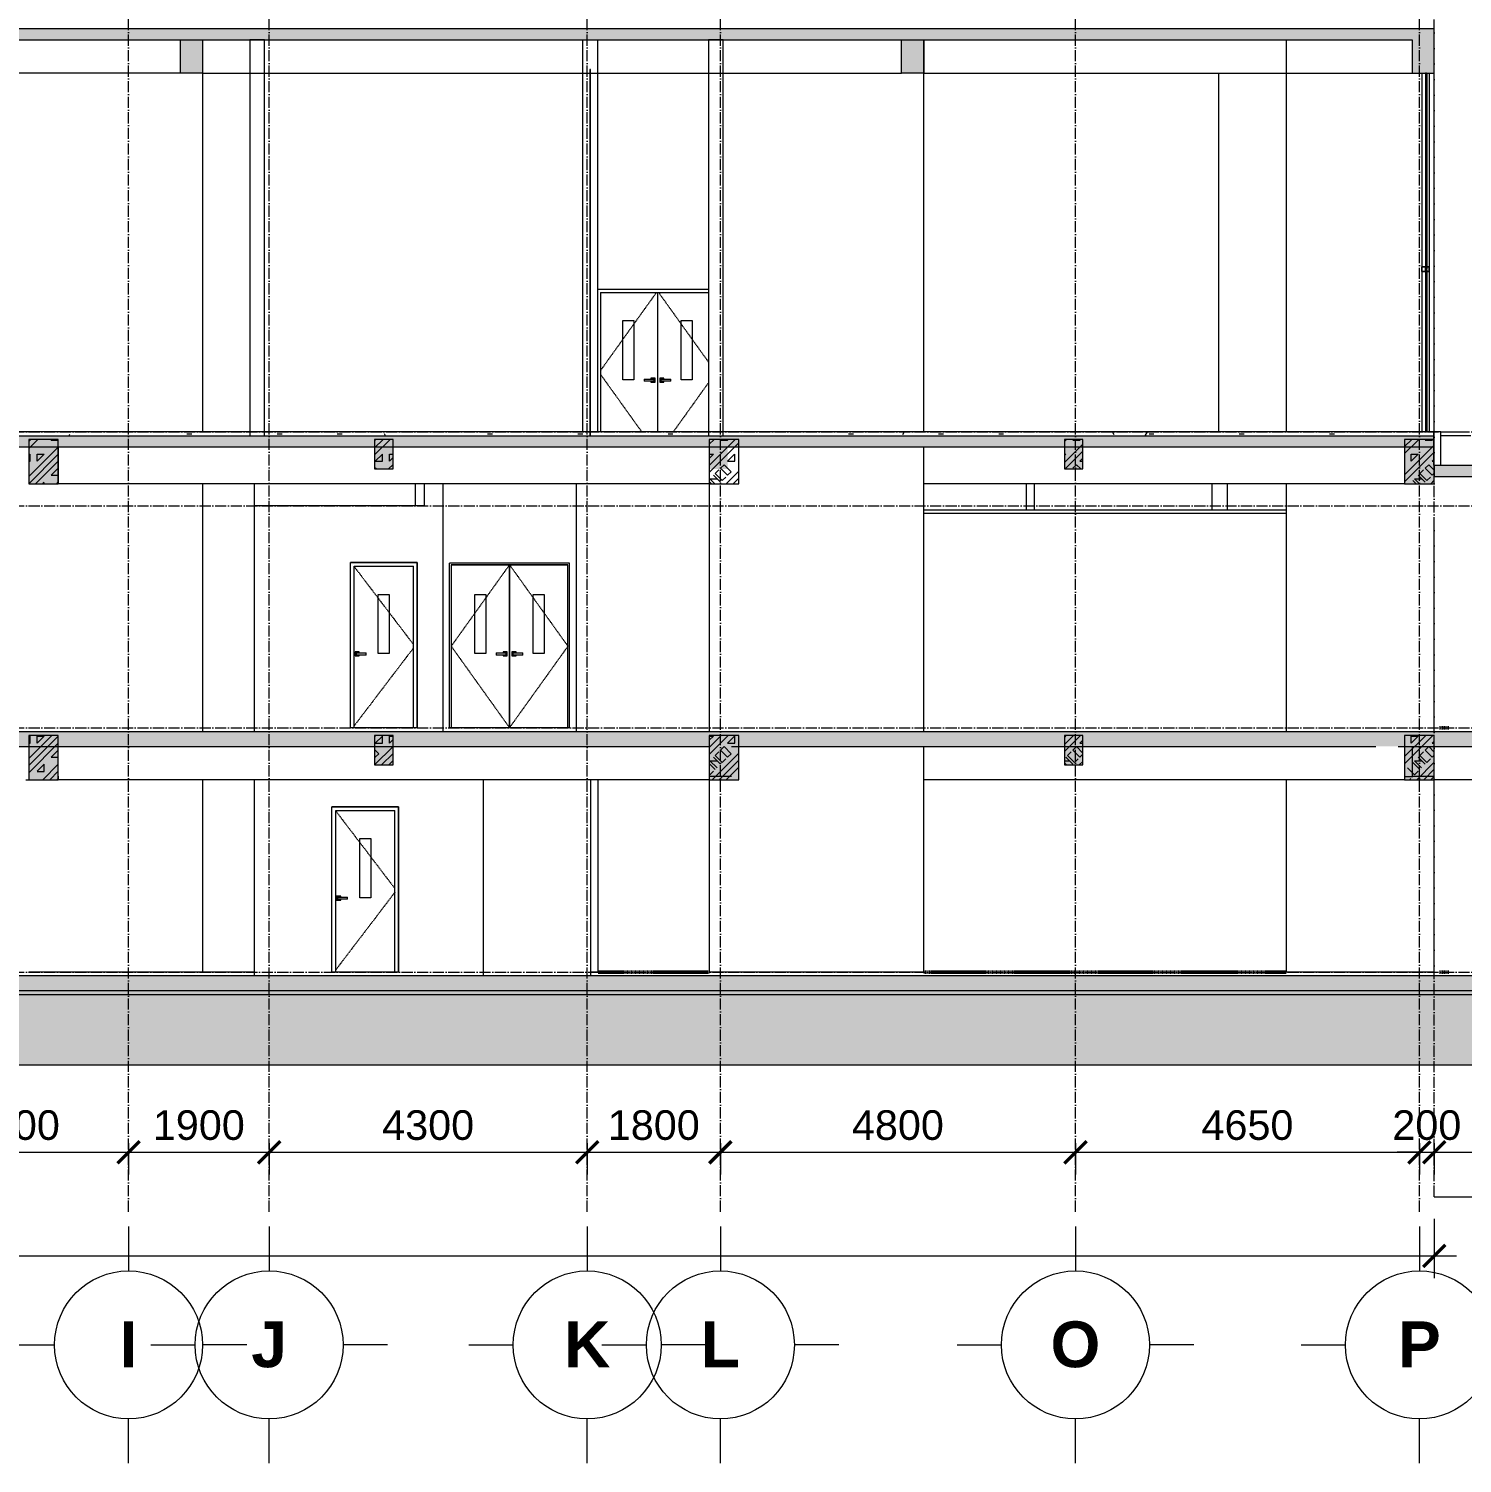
# Model space of a CAD drawing. Header units: millimetres. Extents: x -7075 to 54747, y -13937 to 93540.
# Drawn here: x 23600 to 42980, y -13937 to 5450 of the extents above; entities that cross this region are included whole.
import ezdxf

# ---------------------------------------------------------------- set-up
doc = ezdxf.new("R2010")
doc.units = ezdxf.units.MM
for name, pattern in [('CGXD', [18, 4, -2, 4, -2, 4, -2]), ('Dash 1_16_', [3.175, 1.5875, -1.5875]), ('Grid Line', [4.2, 3, -0.6, 0, -0.6])]:
    doc.linetypes.add(name, pattern=pattern)
for name, color, linetype, lineweight in [('A-DETL-GENF', 31, 'Continuous', 5), ('A-DOOR', 31, 'Continuous', 5), ('A-GLAZ-CWMG', 55, 'Continuous', 5), ('CUA', 31, 'Continuous', 9), ('DIM', 1, 'Continuous', 5), ('Duong Ranh', 83, 'CGXD', 50), ('KH', 6, 'Continuous', 5), ('KINH', 152, 'Continuous', 5), ('NET CAT', 3, 'Continuous', 5), ('NET CATConcrete', 3, 'Continuous', 5), ('NET-CAT', 3, 'Continuous', 15), ('NET-THAY', 2, 'Continuous', 9), ('TRUC', 225, 'Continuous', 5)]:
    doc.layers.add(name, color=color, linetype=linetype, lineweight=lineweight)
doc.styles.add('Arial_B', font='arialbd_0.ttf', dxfattribs={"height": 619.047619})
doc.styles.add('TA1', font='arial_0.ttf')
doc.dimstyles.new('D_200_KTx2', dxfattribs={"dimtxt": 400, "dimasz": 300, "dimexe": 300, "dimexo": 300, "dimgap": 160, "dimtad": 1, "dimdec": 0, "dimzin": 9, "dimtxsty": 'TA1', "dimblk": 'ARCHTICK', "dimcen": 1, "dimdle": 300, "dimclrd": 256, "dimclre": 256, "dimclrt": 7, "dimadec": 0, "dimazin": 0, "dimtfac": 1, "dimtdec": 0, "dimtix": 1, "dimtmove": 1, "dimatfit": 3, "dimldrblk": 'ARCHTICK', "dimfxl": 0, "dimtolj": 1, "dimtzin": 0, "dimlwd": -1, "dimlwe": -1, "dimarcsym": 0})
pattern_1 = [(45, (19331.55, 39800), (-476.246, 476.246), []), (45, (19426.8, 39800), (-476.246, 476.246), []), (45, (19236.3, 39800), (-476.246, 476.246), []), (45, (19712.55, 39800), (-476.246, 476.246), []), (45, (19807.8, 39800), (-476.246, 476.246), []), (0, (19617.3, 39895.25), (0, 952.5), [95.25, -857.25]), (0, (19712.55, 39990.5), (0, 952.5), [95.25, -857.25]), (45, (19617.3, 39895.25), (0, 952.491), [134.683, -1212.342]), (45, (19712.55, 39895.25), (0, 952.491), [134.684, -1212.342]), (0, (19617.3, 39895.25), (0, 952.5), [95.25, -857.25]), (90, (19141.05, 39895.25), (-952.5, 6e-14), [95.25, -857.25]), (90, (19236.3, 39895.25), (-952.5, 6e-14), [190.5, -762]), (45, (19141.05, 39990.5), (0, 952.491), [134.684, -1212.342]), (90, (19998.3, 40181), (-952.5, 6e-14), [95.25, -857.25]), (0, (19903.05, 40181), (0, 952.5), [95.25, -857.25]), (45, (19903.05, 40181), (0, 952.491), [134.683, -1212.342]), (0, (20093.55, 39895.25), (0, 952.5), [95.25, -857.25]), (0, (20093.55, 40371.5), (0, 952.5), [95.25, -857.25]), (90, (20284.05, 40466.75), (-952.5, 6e-14), [95.25, -857.25]), (45, (20093.55, 40371.5), (0, 952.491), [269.367, -1077.659]), (45, (20188.8, 40371.5), (0, 952.491), [134.684, -1212.342]), (45, (20379.3, 40562), (0, 952.491), [134.684, -1212.342]), (0, (20379.3, 40657.25), (0, 952.5), [95.25, -857.25]), (90, (20379.3, 40562), (-952.5, 6e-14), [95.25, -857.25]), (0, (19712.55, 40562), (0, 952.5), [95.25, -857.25]), (0, (19903.05, 40657.25), (0, 952.5), [95.25, -857.25]), (90, (19807.8, 40562), (-952.5, 6e-14), [95.25, -857.25]), (90, (19903.05, 40562), (-952.5, 6e-14), [95.25, -857.25]), (45, (19712.55, 40562), (0, 952.491), [134.684, -1212.342]), (45, (19903.05, 40562), (0, 952.491), [134.684, -1212.342]), (135, (19355.3, 40014.8), (-952.491, 6e-14), [134.684, -1212.342]), (135, (19474.4, 40133.4), (-952.491, 6e-14), [134.684, -1212.342]), (135, (19545.86, 40204.8), (-952.491, 6e-14), [134.683, -1212.342]), (135, (19569.7, 40228.6), (-952.491, 6e-14), [134.683, -1212.342]), (135, (19617.3, 40276.25), (-952.491, 6e-14), [134.683, -1212.342]), (135, (19641.1, 40300.06), (-952.491, 6e-14), [134.683, -1212.342]), (135, (19712.55, 40371.5), (-952.491, 6e-14), [134.683, -1212.342]), (135, (19760.2, 40419.1), (-952.491, 6e-14), [134.683, -1212.342]), (45, (19355.3, 40014.8), (0, 952.491), [95.25, -1251.776]), (45, (19474.4, 40133.4), (0, 952.491), [67.361, -1279.665]), (45, (19641.1, 40300.06), (0, 952.491), [67.361, -1279.665]), (45, (19545.86, 40395.3), (0, 952.491), [67.361, -1279.665]), (45, (19712.55, 40371.5), (0, 952.491), [67.361, -1279.665]), (45, (19617.3, 40466.75), (0, 952.491), [67.361, -1279.665]), (0, (19260.5, 40109.5), (0, 952.5), [190.043, -762.457]), (0, (19474.4, 40323.9), (0, 952.5), [95.25, -857.25])]

# ---------------------------------------------------------------- blocks, each defined once
blk = doc.blocks.new('ALC1807-ASCENT PLAZA-KET CAU 180524_rvt-1-A-A')
at = {"layer": 'NET CAT'}
h = blk.add_hatch(dxfattribs=at)
h.set_pattern_fill('FP_5', color=256, style=0, pattern_type=2)
h.set_pattern_definition(pattern_1)
h.paths.add_polyline_path([(23600, -700), (24000, -700), (24000, -100), (23600, -100)], flags=0)
h = blk.add_hatch(dxfattribs=at)
h.set_pattern_fill('FP_5', color=256, style=0, pattern_type=2)
h.set_pattern_definition(pattern_1)
h.paths.add_polyline_path([(28525, -500), (28525, -100), (28275, -100), (28275, -500)], flags=0)
h = blk.add_hatch(dxfattribs=at)
h.set_pattern_fill('FP_5', color=256, style=0, pattern_type=2)
h.set_pattern_definition(pattern_1)
h.paths.add_polyline_path([(32800, -700), (33200, -700), (33200, -100), (32800, -100), (32800, -610)], flags=0)
h = blk.add_hatch(dxfattribs=at)
h.set_pattern_fill('FP_5', color=256, style=0, pattern_type=2)
h.set_pattern_definition(pattern_1)
h.paths.add_polyline_path([(37850, -500), (37850, -100), (37600, -100), (37600, -500)], flags=0)
h = blk.add_hatch(dxfattribs=at)
h.set_pattern_fill('FP_5', color=256, style=0, pattern_type=2)
h.set_pattern_definition(pattern_1)
h.paths.add_polyline_path([(42200, -700), (42600, -700), (42600, -100), (42200, -100), (42200, -610)], flags=0)
h = blk.add_hatch(dxfattribs=at)
h.set_pattern_fill('FP_5', color=256, style=0, pattern_type=2)
h.set_pattern_definition(pattern_1)
h.paths.add_polyline_path([(23600, -4700), (24000, -4700), (24000, -4100), (23600, -4100)], flags=0)
h = blk.add_hatch(dxfattribs=at)
h.set_pattern_fill('FP_5', color=256, style=0, pattern_type=2)
h.set_pattern_definition(pattern_1)
h.paths.add_polyline_path([(28275, -4500), (28525, -4500), (28525, -4100), (28275, -4100)], flags=0)
h = blk.add_hatch(dxfattribs=at)
h.set_pattern_fill('FP_5', color=256, style=0, pattern_type=2)
h.set_pattern_definition(pattern_1)
h.paths.add_polyline_path([(32800, -4700), (33200, -4700), (33200, -4100), (32800, -4100)], flags=0)
h = blk.add_hatch(dxfattribs=at)
h.set_pattern_fill('FP_5', color=256, style=0, pattern_type=2)
h.set_pattern_definition(pattern_1)
h.paths.add_polyline_path([(37600, -4500), (37850, -4500), (37850, -4100), (37600, -4100)], flags=0)
h = blk.add_hatch(dxfattribs=at)
h.set_pattern_fill('FP_5', color=256, style=0, pattern_type=2)
h.set_pattern_definition(pattern_1)
h.paths.add_polyline_path([(42600, -4700), (42600, -4100), (42200, -4100), (42200, -4700)], flags=0)
at = {"layer": 'NET CAT', "color": 4}
for p, q in [((25950, 5300), (25950, 0)), ((35700, 0), (35700, 5300)), ((40600, 5300), (40600, 0)), ((42600, 0), (42600, 4850)), ((24000, -200), (24000, -700)), ((35700, -4050), (35700, -200)), ((32800, -700), (24000, -700)), ((25950, -700), (25950, -4050)), ((26650, -700), (26650, -4050)), ((32800, -700), (32800, -4050)), ((42200, -700), (35700, -700)), ((40600, -700), (40600, -4050)), ((42600, -4050), (42600, -1200)), ((35700, -7300), (35700, -4250)), ((24000, -4650), (24000, -4700)), ((32800, -4700), (24000, -4700)), ((25950, -4700), (25950, -7300)), ((26650, -4700), (26650, -7300)), ((31300, -7300), (31300, -4700)), ((32800, -4700), (32800, -7300)), ((42200, -4700), (35700, -4700)), ((40600, -4700), (40600, -7300)), ((42600, -7300), (42600, -4700)), ((44855, -4700), (42600, -4700)), ((25950, -7300), (23600, -7300)), ((26650, -7300), (25950, -7300)), ((31300, -7300), (31200, -7300)), ((35700, -7300), (32800, -7300)), ((42600, -7300), (40600, -7300))]:
    blk.add_line(p, q, dxfattribs=at)
at = {"layer": 'NET CAT', "color": 130, "lineweight": 13}
for p, q in [((24000, -100), (23600, -100)), ((23600, -100), (23600, -700)), ((24000, -700), (24000, -100)), ((28525, -100), (28275, -100)), ((28275, -100), (28275, -500)), ((28525, -500), (28525, -100)), ((33200, -100), (32800, -100)), ((32800, -100), (32800, -700)), ((33200, -700), (33200, -100)), ((37850, -100), (37600, -100)), ((37600, -100), (37600, -500)), ((37850, -500), (37850, -100)), ((42600, -100), (42200, -100)), ((42200, -100), (42200, -700)), ((42600, -700), (42600, -100)), ((28275, -500), (28525, -500)), ((37600, -500), (37850, -500)), ((23600, -700), (24000, -700)), ((32800, -700), (33200, -700)), ((42200, -700), (42600, -700)), ((24000, -4100), (23600, -4100)), ((23600, -4100), (23600, -4700)), ((24000, -4700), (24000, -4100)), ((28525, -4100), (28275, -4100)), ((28275, -4100), (28275, -4500)), ((28525, -4500), (28525, -4100)), ((33200, -4100), (32800, -4100)), ((32800, -4100), (32800, -4700)), ((33200, -4700), (33200, -4100)), ((37850, -4100), (37600, -4100)), ((37600, -4100), (37600, -4500)), ((37850, -4500), (37850, -4100)), ((42600, -4100), (42200, -4100)), ((42200, -4100), (42200, -4700)), ((42600, -4700), (42600, -4100)), ((28275, -4500), (28525, -4500)), ((37600, -4500), (37850, -4500)), ((23600, -4700), (24000, -4700)), ((32800, -4700), (33200, -4700)), ((42200, -4700), (42600, -4700))]:
    blk.add_line(p, q, dxfattribs=at)
blk = doc.blocks.new('CUA 1 CANH MO - 2 - Type 1-1950927-A-A')
at = {"layer": 'A-DOOR'}
for p, q in [((28075, -6295), (28075, -5495)), ((28075, -5495), (28225, -5495)), ((28225, -5495), (28225, -6295)), ((28225, -6295), (28075, -6295)), ((27750, -7295), (28550, -7295))]:
    blk.add_line(p, q, dxfattribs=at)
at = {"layer": 'CUA', "lineweight": 5}
for p, q in [((27700, -7300), (27700, -5064)), ((28600, -5064), (27700, -5064)), ((27750, -7300), (27750, -5114)), ((27750, -5114), (28550, -5114)), ((28550, -7300), (28550, -5114)), ((28600, -7300), (28600, -5064)), ((27818, -6272), (27763, -6272)), ((27763, -6272), (27763, -6327)), ((27763, -6327), (27818, -6327)), ((27776, -6285), (27911, -6285)), ((27776, -6285), (27776, -6315)), ((27911, -6315), (27776, -6315)), ((27818, -6285), (27818, -6272)), ((27818, -6327), (27818, -6315)), ((27911, -6315), (27911, -6285)), ((27750, -7300), (27700, -7300)), ((28600, -7300), (28550, -7300))]:
    blk.add_line(p, q, dxfattribs=at)
at = {"layer": 'CUA', "linetype": 'Dash 1_16_', "lineweight": 5}
for p, q in [((27750, -5120), (28550, -6170)), ((28550, -6220), (27750, -7270))]:
    blk.add_line(p, q, dxfattribs=at)
blk = doc.blocks.new('System Panel - Glazed-1271710-A-A')
at = {"layer": 'KINH', "lineweight": 9}
for p, q in [((31184, 2150), (31184, -50)), ((31196, 2150), (31184, 2150)), ((31196, -50), (31196, 2150)), ((31184, -50), (31196, -50))]:
    blk.add_line(p, q, dxfattribs=at)
blk = doc.blocks.new('System Panel - Glazed-1271726-A-A')
at = {"layer": 'KINH', "lineweight": 9}
for p, q in [((31184, 4900), (31184, 2150)), ((31196, 4900), (31184, 4900)), ((31196, 2150), (31196, 4900)), ((31184, 2150), (31196, 2150))]:
    blk.add_line(p, q, dxfattribs=at)
blk = doc.blocks.new('System Panel - Glazed-1982532-A-A')
at = {"layer": 'KINH', "lineweight": 9}
for p, q in [((42484, 2193), (42484, 2179)), ((42496, 2193), (42484, 2193)), ((42484, 2172), (42484, 0)), ((42496, 0), (42496, 2193)), ((42484, 0), (42496, 0))]:
    blk.add_line(p, q, dxfattribs=at)
blk = doc.blocks.new('System Panel - Glazed-1982705-A-A')
at = {"layer": 'KINH', "lineweight": 9}
for p, q in [((42484, 4850), (42484, 2228)), ((42496, 4850), (42484, 4850)), ((42496, 2207), (42496, 4850)), ((42484, 2221), (42484, 2207)), ((42484, 2207), (42496, 2207))]:
    blk.add_line(p, q, dxfattribs=at)
blk = doc.blocks.new('CUA 2 CANH MO KHUNG NHOM - 1 - Type 1-1152387-A-A')
at = {"layer": 'A-DOOR'}
for p, q in [((32099, 1886), (32099, 0)), ((32100, 1886), (32100, 0)), ((31630, 705), (31630, 1505)), ((31630, 1505), (31780, 1505)), ((31780, 1505), (31780, 705)), ((32420, 705), (32420, 1505)), ((32420, 1505), (32570, 1505)), ((32570, 1505), (32570, 705)), ((31780, 705), (31630, 705)), ((32570, 705), (32420, 705))]:
    blk.add_line(p, q, dxfattribs=at)
at = {"layer": 'CUA', "lineweight": 5}
for p, q in [((32790, 1926), (31290, 1926)), ((31330, 1886), (31330, 0)), ((31330, 1886), (32790, 1886)), ((31919, 715), (32054, 715)), ((31919, 715), (31919, 685)), ((32054, 685), (31919, 685)), ((32012, 728), (32012, 715)), ((32067, 728), (32012, 728)), ((32012, 685), (32012, 673)), ((32012, 673), (32067, 673)), ((32054, 685), (32054, 715)), ((32067, 673), (32067, 728)), ((32188, 728), (32133, 728)), ((32133, 728), (32133, 673)), ((32133, 673), (32188, 673)), ((32145, 715), (32280, 715)), ((32145, 715), (32145, 685)), ((32280, 685), (32145, 685)), ((32188, 715), (32188, 728)), ((32188, 673), (32188, 685)), ((32280, 685), (32280, 715))]:
    blk.add_line(p, q, dxfattribs=at)
at = {"layer": 'CUA', "linetype": 'Dash 1_16_', "lineweight": 5}
for p, q in [((32086, 1886), (31330, 832)), ((32114, 1886), (32790, 943)), ((31330, 778), (31888, 0)), ((32790, 667), (32312, 0))]:
    blk.add_line(p, q, dxfattribs=at)
blk = doc.blocks.new('Rectangular Mullion - MULION KHUNG NOI-1982294-A-A')
at = {"layer": 'A-DETL-GENF'}
blk.add_hatch(color=256, dxfattribs=at).paths.add_polyline_path([(42483, 2167), (42486, 2179), (42482, 2179)], flags=0)
at = {"layer": 'A-GLAZ-CWMG'}
blk.add_hatch(color=256, dxfattribs=at).paths.add_polyline_path([(42486, 2221), (42483, 2233), (42482, 2221)], flags=0)
at = {"layer": 'A-DETL-GENF'}
for p, q in [((42432, 2167), (42432, 2233)), ((42432, 2233), (42482, 2233)), ((42482, 2167), (42432, 2167)), ((42435, 2170), (42435, 2230)), ((42435, 2230), (42478, 2230)), ((42478, 2170), (42435, 2170)), ((42478, 2230), (42478, 2170)), ((42482, 2233), (42482, 2221)), ((42482, 2233), (42482, 2221)), ((42482, 2233), (42482, 2167)), ((42482, 2221), (42486, 2221)), ((42482, 2221), (42486, 2221)), ((42482, 2221), (42486, 2211)), ((42486, 2221), (42482, 2221)), ((42482, 2221), (42482, 2211)), ((42482, 2212), (42486, 2221)), ((42482, 2211), (42486, 2211)), ((42498, 2207), (42482, 2207)), ((42482, 2207), (42482, 2193)), ((42482, 2193), (42498, 2193)), ((42482, 2179), (42486, 2189)), ((42482, 2179), (42482, 2189)), ((42482, 2189), (42486, 2189)), ((42482, 2188), (42486, 2179)), ((42486, 2179), (42482, 2179)), ((42482, 2179), (42482, 2167)), ((42482, 2167), (42482, 2179)), ((42482, 2179), (42486, 2179)), ((42486, 2179), (42482, 2179)), ((42486, 2221), (42486, 2236)), ((42486, 2221), (42486, 2236)), ((42486, 2211), (42486, 2221)), ((42486, 2189), (42486, 2179)), ((42486, 2164), (42486, 2179)), ((42486, 2179), (42486, 2164)), ((42500, 2226), (42494, 2226)), ((42494, 2226), (42495, 2225)), ((42495, 2225), (42494, 2225)), ((42495, 2224), (42494, 2223)), ((42494, 2224), (42495, 2224)), ((42494, 2223), (42495, 2223)), ((42495, 2223), (42494, 2222)), ((42494, 2222), (42495, 2222)), ((42495, 2222), (42494, 2221)), ((42494, 2221), (42495, 2221)), ((42495, 2221), (42494, 2220)), ((42494, 2220), (42495, 2220)), ((42495, 2219), (42494, 2219)), ((42494, 2219), (42495, 2219)), ((42495, 2218), (42494, 2218)), ((42494, 2218), (42495, 2218)), ((42495, 2217), (42494, 2217)), ((42494, 2216), (42495, 2217)), ((42494, 2184), (42495, 2183)), ((42495, 2183), (42494, 2183)), ((42495, 2182), (42494, 2182)), ((42494, 2182), (42495, 2182)), ((42495, 2181), (42494, 2181)), ((42494, 2181), (42495, 2181)), ((42495, 2179), (42494, 2180)), ((42494, 2180), (42495, 2180)), ((42495, 2178), (42494, 2179)), ((42494, 2179), (42495, 2179)), ((42495, 2177), (42494, 2178)), ((42494, 2178), (42495, 2178)), ((42495, 2176), (42494, 2177)), ((42494, 2177), (42495, 2177)), ((42494, 2176), (42495, 2176)), ((42494, 2174), (42495, 2175)), ((42495, 2175), (42494, 2175)), ((42500, 2174), (42494, 2174)), ((42495, 2217), (42498, 2217)), ((42495, 2183), (42498, 2183)), ((42496, 2219), (42496, 2224)), ((42496, 2224), (42497, 2224)), ((42497, 2219), (42496, 2219)), ((42497, 2181), (42496, 2181)), ((42496, 2181), (42496, 2176)), ((42496, 2176), (42497, 2176)), ((42497, 2224), (42497, 2219)), ((42497, 2176), (42497, 2181)), ((42498, 2167), (42498, 2233)), ((42498, 2233), (42532, 2233)), ((42498, 2221), (42498, 2225)), ((42498, 2225), (42500, 2225)), ((42499, 2221), (42498, 2221)), ((42498, 2219), (42498, 2220)), ((42498, 2220), (42499, 2220)), ((42499, 2219), (42498, 2219)), ((42498, 2217), (42498, 2218)), ((42498, 2218), (42499, 2218)), ((42498, 2193), (42498, 2207)), ((42498, 2183), (42498, 2182)), ((42498, 2182), (42499, 2182)), ((42498, 2181), (42498, 2180)), ((42499, 2181), (42498, 2181)), ((42498, 2180), (42499, 2180)), ((42499, 2179), (42498, 2179)), ((42498, 2179), (42498, 2175)), ((42498, 2175), (42500, 2175)), ((42532, 2167), (42498, 2167)), ((42500, 2221), (42499, 2222)), ((42499, 2222), (42499, 2221)), ((42499, 2220), (42499, 2219)), ((42499, 2218), (42500, 2219)), ((42499, 2218), (42499, 2218)), ((42499, 2182), (42499, 2182)), ((42499, 2182), (42500, 2181)), ((42499, 2180), (42499, 2181)), ((42500, 2179), (42499, 2178)), ((42499, 2178), (42499, 2179)), ((42500, 2225), (42500, 2226)), ((42500, 2220), (42500, 2221)), ((42500, 2219), (42500, 2220)), ((42500, 2181), (42500, 2180)), ((42500, 2180), (42500, 2179)), ((42500, 2175), (42500, 2174)), ((42502, 2170), (42502, 2230)), ((42502, 2230), (42528, 2230)), ((42528, 2170), (42502, 2170)), ((42528, 2230), (42528, 2170)), ((42532, 2233), (42532, 2167))]:
    blk.add_line(p, q, dxfattribs=at)
for centre, radius, start, end in [((42482, 2238), 4.58, 269.7981, 330.5096), ((42482, 2238), 4.58, 269.7981, 330.5096), ((42482, 2162), 4.58, 29.4904, 90.2019), ((42482, 2162), 4.58, 29.4904, 90.2019), ((42494, 2226), 0.2, 82.8972, 208.2076), ((42494, 2224), 0.2, 128.6598, 231.3402), ((42494, 2223), 0.2, 128.6598, 231.3402), ((42494, 2222), 0.2, 128.6598, 231.3402), ((42494, 2221), 0.2, 128.6598, 231.3402), ((42494, 2220), 0.2, 128.6598, 231.3402), ((42494, 2219), 0.2, 128.6598, 231.3402), ((42494, 2218), 0.2, 128.6598, 231.3402), ((42494, 2217), 0.2, 138.5763, 284.0362), ((42494, 2183), 0.2, 75.9638, 221.4237), ((42494, 2182), 0.2, 128.6598, 231.3402), ((42494, 2181), 0.2, 128.6598, 231.3402), ((42494, 2180), 0.2, 128.6598, 231.3402), ((42494, 2179), 0.2, 128.6598, 231.3402), ((42494, 2178), 0.2, 128.6598, 231.3402), ((42494, 2177), 0.2, 128.6598, 231.3402), ((42494, 2176), 0.2, 128.6598, 231.3402), ((42494, 2174), 0.2, 151.7924, 277.1028), ((42494, 2225), 0.568, 325.5557, 34.4443), ((42495, 2224), 0.2, 308.6598, 51.3402), ((42495, 2223), 0.2, 308.6598, 51.3402), ((42495, 2222), 0.2, 308.6598, 51.3402), ((42495, 2221), 0.2, 308.6598, 51.3402), ((42495, 2220), 0.2, 308.6598, 51.3402), ((42495, 2219), 0.2, 308.6598, 51.3402), ((42495, 2217), 0.2, 318.5763, 51.3402), ((42495, 2183), 0.2, 308.6598, 41.4237), ((42495, 2181), 0.2, 308.6598, 51.3402), ((42495, 2180), 0.2, 308.6598, 51.3402), ((42495, 2179), 0.2, 308.6598, 51.3402), ((42495, 2178), 0.2, 308.6598, 51.3402), ((42495, 2177), 0.2, 308.6598, 51.3402), ((42495, 2176), 0.2, 308.6598, 51.3402), ((42494, 2175), 0.568, 325.5557, 34.4443), ((42496, 2224), 0.2, 90, 180), ((42496, 2219), 0.2, 180, 270), ((42496, 2181), 0.2, 90, 180), ((42496, 2176), 0.2, 180, 270), ((42497, 2224), 0.2, 0, 90), ((42497, 2219), 0.2, 270, 0), ((42497, 2181), 0.2, 0, 90), ((42497, 2176), 0.2, 270, 0), ((42498, 2225), 0.133, 90, 180), ((42498, 2220), 0.133, 90, 180), ((42498, 2219), 0.133, 180, 270), ((42498, 2217), 0.2, 270, 0), ((42498, 2183), 0.2, 0, 90), ((42498, 2181), 0.133, 90, 180), ((42498, 2180), 0.133, 180, 270), ((42498, 2175), 0.133, 180, 270), ((42499, 2221), 0.1, 49.9813, 159.9813), ((42499, 2221), 0.133, 270, 339.9813), ((42499, 2220), 0.133, 0, 90), ((42499, 2219), 0.133, 270, 0), ((42499, 2218), 0.133, 20.0187, 90), ((42499, 2218), 0.1, 200.0187, 310.0187), ((42499, 2182), 0.133, 270, 339.9813), ((42499, 2182), 0.1, 49.9813, 159.9813), ((42499, 2181), 0.133, 0, 90), ((42499, 2180), 0.133, 270, 0), ((42499, 2179), 0.133, 20.0187, 90), ((42499, 2179), 0.1, 200.0187, 310.0187), ((42500, 2226), 0.133, 0, 82.8972), ((42500, 2225), 0.133, 270, 0), ((42500, 2175), 0.133, 0, 90), ((42500, 2174), 0.133, 277.1028, 0)]:
    blk.add_arc(centre, radius, start, end, dxfattribs=at)
blk = doc.blocks.new('Rectangular Mullion - Rectangular Mullion-1982534-A-A')
at = {"layer": 'A-GLAZ-CWMG', "lineweight": 9}
for p, q in [((42432, 2233), (42432, 2167)), ((42482, 2233), (42432, 2233)), ((42432, 2167), (42482, 2167)), ((42482, 2207), (42482, 2233)), ((42498, 2207), (42482, 2207)), ((42482, 2167), (42482, 2193)), ((42482, 2193), (42498, 2193)), ((42532, 2233), (42498, 2233)), ((42498, 2233), (42498, 2207)), ((42498, 2193), (42498, 2167)), ((42498, 2167), (42532, 2167)), ((42532, 2167), (42532, 2233))]:
    blk.add_line(p, q, dxfattribs=at)
blk = doc.blocks.new('Rectangular Mullion - Rectangular Mullion-1978183-A-A')
at = {"layer": 'A-GLAZ-CWMG'}
for p, q in [((42432, 2167), (42432, 0)), ((42482, 2167), (42482, 0)), ((42498, 2167), (42498, 0)), ((42532, 2167), (42532, 0))]:
    blk.add_line(p, q, dxfattribs=at)
blk = doc.blocks.new('Rectangular Mullion - Rectangular Mullion-1978245-A-A')
at = {"layer": 'A-GLAZ-CWMG'}
for p, q in [((42432, 4850), (42432, 2233)), ((42482, 4850), (42482, 2233)), ((42498, 4850), (42498, 2233)), ((42532, 4850), (42532, 2233))]:
    blk.add_line(p, q, dxfattribs=at)
blk = doc.blocks.new('CUA 2 CANH MO KHUNG NHOM - 1 - Type 1-V89-A-A')
at = {"layer": 'A-DOOR'}
for p, q in [((43909, -1795), (43121, -1795)), ((43121, -1795), (43121, -3995)), ((43909, -3995), (43909, -1795)), ((44699, -1795), (43910, -1795)), ((43910, -1795), (43910, -3995)), ((44699, -3995), (44699, -1795)), ((43440, -2195), (43590, -2195)), ((43440, -2995), (43440, -2195)), ((43590, -2195), (43590, -2995)), ((44230, -2995), (44230, -2195)), ((44230, -2195), (44380, -2195)), ((44380, -2195), (44380, -2995)), ((43590, -2995), (43440, -2995)), ((44380, -2995), (44230, -2995)), ((43121, -3995), (43909, -3995)), ((43910, -3995), (44699, -3995))]:
    blk.add_line(p, q, dxfattribs=at)
at = {"layer": 'CUA', "lineweight": 5}
for p, q in [((43100, -4000), (43100, -1774)), ((44720, -1774), (43100, -1774)), ((43120, -1794), (43120, -4000)), ((43120, -1794), (44700, -1794)), ((44700, -4000), (44700, -1794)), ((44720, -4000), (44720, -1774)), ((43729, -2985), (43864, -2985)), ((43729, -2985), (43729, -3015)), ((43864, -3015), (43729, -3015)), ((43822, -2972), (43822, -2985)), ((43877, -2972), (43822, -2972)), ((43822, -3015), (43822, -3027)), ((43822, -3027), (43877, -3027)), ((43864, -3015), (43864, -2985)), ((43877, -3027), (43877, -2972)), ((43998, -2972), (43943, -2972)), ((43943, -2972), (43943, -3027)), ((43943, -3027), (43998, -3027)), ((43955, -2985), (44090, -2985)), ((43955, -2985), (43955, -3015)), ((44090, -3015), (43955, -3015)), ((43998, -2985), (43998, -2972)), ((43998, -3027), (43998, -3015)), ((44090, -3015), (44090, -2985)), ((43120, -4000), (43100, -4000)), ((43140, -3995), (43140, -4000)), ((44680, -4000), (44680, -3995)), ((44720, -4000), (44700, -4000))]:
    blk.add_line(p, q, dxfattribs=at)
at = {"layer": 'CUA', "linetype": 'Dash 1_16_', "lineweight": 5}
for p, q in [((43909, -1795), (43121, -2895)), ((43910, -1795), (44699, -2895)), ((43121, -2895), (43909, -3995)), ((44699, -2895), (43910, -3995))]:
    blk.add_line(p, q, dxfattribs=at)
blk = doc.blocks.new('Grid - FamilyAL-KH TRUC-1020318-A-A')
at = {"layer": 'KH'}
for p, q in [((0, -10737), (0, -11337)), ((-1600, -12337), (-1000, -12337)), ((1600, -12337), (1000, -12337)), ((0, -13937), (0, -13337))]:
    blk.add_line(p, q, dxfattribs=at)
blk.add_circle((0, -12337), 1000, dxfattribs=at)
blk = doc.blocks.new('_ARCHTICK')
at = {"color": 0, "linetype": 'ByBlock', "const_width": 0.15}
blk.add_lwpolyline([(-0.5, -0.5), (0.5, 0.5)], dxfattribs=at)
blk = doc.blocks.new('DIMBLOCK37-A-A')
at = {"layer": 'Defpoints', "color": 0, "transparency": 16777216}
for p in [(21850, -9309), (24950, -9309), (24950, -9734)]:
    blk.add_point(p, dxfattribs=at)
at = {"layer": 'DIM', "transparency": 16777216}
for p, q in [((21850, -9609), (21850, -10034)), ((24950, -9609), (24950, -10034)), ((21550, -9734), (25250, -9734))]:
    blk.add_line(p, q, dxfattribs=at)
at = {"layer": 'DIM', "transparency": 16777216, "xscale": 300, "yscale": 300, "zscale": 300, "rotation": 180}
blk.add_blockref('_ARCHTICK', (21850, -9734), dxfattribs=at)
at = {"layer": 'DIM', "transparency": 16777216, "xscale": 300, "yscale": 300, "zscale": 300}
blk.add_blockref('_ARCHTICK', (24950, -9734), dxfattribs=at)
at = {"layer": 'DIM', "color": 7, "transparency": 16777216, "insert": (23400, -9369), "char_height": 400, "attachment_point": 5, "style": 'TA1'}
blk.add_mtext('\\A1;3100', dxfattribs=at)
blk = doc.blocks.new('DIMBLOCK38-A-A')
at = {"layer": 'Defpoints', "color": 0, "transparency": 16777216}
for p in [(24950, -9309), (26850, -9309), (26850, -9734)]:
    blk.add_point(p, dxfattribs=at)
at = {"layer": 'DIM', "transparency": 16777216}
for p, q in [((24950, -9609), (24950, -10034)), ((26850, -9609), (26850, -10034)), ((24650, -9734), (27150, -9734))]:
    blk.add_line(p, q, dxfattribs=at)
at = {"layer": 'DIM', "transparency": 16777216, "xscale": 300, "yscale": 300, "zscale": 300, "rotation": 180}
blk.add_blockref('_ARCHTICK', (24950, -9734), dxfattribs=at)
at = {"layer": 'DIM', "transparency": 16777216, "xscale": 300, "yscale": 300, "zscale": 300}
blk.add_blockref('_ARCHTICK', (26850, -9734), dxfattribs=at)
at = {"layer": 'DIM', "color": 7, "transparency": 16777216, "insert": (25900, -9369), "char_height": 400, "attachment_point": 5, "style": 'TA1'}
blk.add_mtext('\\A1;1900', dxfattribs=at)
blk = doc.blocks.new('DIMBLOCK39-A-A')
at = {"layer": 'Defpoints', "color": 0, "transparency": 16777216}
for p in [(26850, -9309), (31150, -9309), (31150, -9734)]:
    blk.add_point(p, dxfattribs=at)
at = {"layer": 'DIM', "transparency": 16777216}
for p, q in [((26850, -9609), (26850, -10034)), ((31150, -9609), (31150, -10034)), ((26550, -9734), (31450, -9734))]:
    blk.add_line(p, q, dxfattribs=at)
at = {"layer": 'DIM', "transparency": 16777216, "xscale": 300, "yscale": 300, "zscale": 300, "rotation": 180}
blk.add_blockref('_ARCHTICK', (26850, -9734), dxfattribs=at)
at = {"layer": 'DIM', "transparency": 16777216, "xscale": 300, "yscale": 300, "zscale": 300}
blk.add_blockref('_ARCHTICK', (31150, -9734), dxfattribs=at)
at = {"layer": 'DIM', "color": 7, "transparency": 16777216, "insert": (29000, -9369), "char_height": 400, "attachment_point": 5, "style": 'TA1'}
blk.add_mtext('\\A1;4300', dxfattribs=at)
blk = doc.blocks.new('DIMBLOCK40-A-A')
at = {"layer": 'Defpoints', "color": 0, "transparency": 16777216}
for p in [(31150, -9309), (32950, -9309), (32950, -9734)]:
    blk.add_point(p, dxfattribs=at)
at = {"layer": 'DIM', "transparency": 16777216}
for p, q in [((31150, -9609), (31150, -10034)), ((32950, -9609), (32950, -10034)), ((30850, -9734), (33250, -9734))]:
    blk.add_line(p, q, dxfattribs=at)
at = {"layer": 'DIM', "transparency": 16777216, "xscale": 300, "yscale": 300, "zscale": 300, "rotation": 180}
blk.add_blockref('_ARCHTICK', (31150, -9734), dxfattribs=at)
at = {"layer": 'DIM', "transparency": 16777216, "xscale": 300, "yscale": 300, "zscale": 300}
blk.add_blockref('_ARCHTICK', (32950, -9734), dxfattribs=at)
at = {"layer": 'DIM', "color": 7, "transparency": 16777216, "insert": (32050, -9369), "char_height": 400, "attachment_point": 5, "style": 'TA1'}
blk.add_mtext('\\A1;1800', dxfattribs=at)
blk = doc.blocks.new('DIMBLOCK41-A-A')
at = {"layer": 'Defpoints', "color": 0, "transparency": 16777216}
for p in [(32950, -9309), (37750, -9309), (37750, -9734)]:
    blk.add_point(p, dxfattribs=at)
at = {"layer": 'DIM', "transparency": 16777216}
for p, q in [((32950, -9609), (32950, -10034)), ((37750, -9609), (37750, -10034)), ((32650, -9734), (38050, -9734))]:
    blk.add_line(p, q, dxfattribs=at)
at = {"layer": 'DIM', "transparency": 16777216, "xscale": 300, "yscale": 300, "zscale": 300, "rotation": 180}
blk.add_blockref('_ARCHTICK', (32950, -9734), dxfattribs=at)
at = {"layer": 'DIM', "transparency": 16777216, "xscale": 300, "yscale": 300, "zscale": 300}
blk.add_blockref('_ARCHTICK', (37750, -9734), dxfattribs=at)
at = {"layer": 'DIM', "color": 7, "transparency": 16777216, "insert": (35350, -9369), "char_height": 400, "attachment_point": 5, "style": 'TA1'}
blk.add_mtext('\\A1;4800', dxfattribs=at)
blk = doc.blocks.new('DIMBLOCK42-A-A')
at = {"layer": 'Defpoints', "color": 0, "transparency": 16777216}
for p in [(37750, -9309), (42400, -9309), (42400, -9734)]:
    blk.add_point(p, dxfattribs=at)
at = {"layer": 'DIM', "transparency": 16777216}
for p, q in [((37750, -9609), (37750, -10034)), ((42400, -9609), (42400, -10034)), ((37450, -9734), (42700, -9734))]:
    blk.add_line(p, q, dxfattribs=at)
at = {"layer": 'DIM', "transparency": 16777216, "xscale": 300, "yscale": 300, "zscale": 300, "rotation": 180}
blk.add_blockref('_ARCHTICK', (37750, -9734), dxfattribs=at)
at = {"layer": 'DIM', "transparency": 16777216, "xscale": 300, "yscale": 300, "zscale": 300}
blk.add_blockref('_ARCHTICK', (42400, -9734), dxfattribs=at)
at = {"layer": 'DIM', "color": 7, "transparency": 16777216, "insert": (40075, -9369), "char_height": 400, "attachment_point": 5, "style": 'TA1'}
blk.add_mtext('\\A1;4650', dxfattribs=at)
blk = doc.blocks.new('DIMBLOCK43-A-A')
at = {"layer": 'Defpoints', "color": 0, "transparency": 16777216}
for p in [(42400, -9309), (42600, -9309), (42600, -9734)]:
    blk.add_point(p, dxfattribs=at)
at = {"layer": 'DIM', "transparency": 16777216}
for p, q in [((42400, -9609), (42400, -10034)), ((42600, -9609), (42600, -10034)), ((42400, -9734), (42100, -9734)), ((42400, -9734), (42600, -9734)), ((42600, -9734), (42900, -9734))]:
    blk.add_line(p, q, dxfattribs=at)
at = {"layer": 'DIM', "transparency": 16777216, "xscale": 300, "yscale": 300, "zscale": 300}
blk.add_blockref('_ARCHTICK', (42400, -9734), dxfattribs=at)
at = {"layer": 'DIM', "transparency": 16777216, "xscale": 300, "yscale": 300, "zscale": 300, "rotation": 180}
blk.add_blockref('_ARCHTICK', (42600, -9734), dxfattribs=at)
at = {"layer": 'DIM', "color": 7, "transparency": 16777216, "insert": (42500, -9369), "char_height": 400, "attachment_point": 5, "style": 'TA1'}
blk.add_mtext('\\A1;200', dxfattribs=at)
blk = doc.blocks.new('DIMBLOCK44-A-A')
at = {"layer": 'Defpoints', "color": 0, "transparency": 16777216}
for p in [(45650, -7600), (42600, -9309), (45650, -9734)]:
    blk.add_point(p, dxfattribs=at)
at = {"layer": 'DIM', "transparency": 16777216}
for p, q in [((45650, -7900), (45650, -10034)), ((42600, -9609), (42600, -10034)), ((42300, -9734), (45950, -9734))]:
    blk.add_line(p, q, dxfattribs=at)
at = {"layer": 'DIM', "transparency": 16777216, "xscale": 300, "yscale": 300, "zscale": 300, "rotation": 180}
blk.add_blockref('_ARCHTICK', (42600, -9734), dxfattribs=at)
at = {"layer": 'DIM', "transparency": 16777216, "xscale": 300, "yscale": 300, "zscale": 300}
blk.add_blockref('_ARCHTICK', (45650, -9734), dxfattribs=at)
at = {"layer": 'DIM', "color": 7, "transparency": 16777216, "insert": (44125, -9369), "char_height": 400, "attachment_point": 5, "style": 'TA1'}
blk.add_mtext('\\A1;3050', dxfattribs=at)
blk = doc.blocks.new('DIMBLOCK47-A-A')
at = {"layer": 'Defpoints', "color": 0, "transparency": 16777216}
for p in [(42600, -10334), (0, -10537), (42600, -11134)]:
    blk.add_point(p, dxfattribs=at)
at = {"layer": 'DIM', "transparency": 16777216}
for p, q in [((42600, -10634), (42600, -11434)), ((0, -10837), (0, -11434)), ((-300, -11134), (42900, -11134))]:
    blk.add_line(p, q, dxfattribs=at)
at = {"layer": 'DIM', "transparency": 16777216, "xscale": 300, "yscale": 300, "zscale": 300, "rotation": 180}
blk.add_blockref('_ARCHTICK', (0, -11134), dxfattribs=at)
at = {"layer": 'DIM', "transparency": 16777216, "xscale": 300, "yscale": 300, "zscale": 300}
blk.add_blockref('_ARCHTICK', (42600, -11134), dxfattribs=at)
at = {"layer": 'DIM', "color": 7, "transparency": 16777216, "insert": (21300, -10769), "char_height": 400, "attachment_point": 5, "style": 'TA1'}
blk.add_mtext('\\A1;42600', dxfattribs=at)

msp = doc.modelspace()

# ---------------------------------------------------------------- hatches: boundary and pattern name
at = {"layer": 'NET CAT', "lineweight": 9}
msp.add_hatch(color=7, dxfattribs=at).paths.add_polyline_path([(42599.9, 5300), (42599.9, 5450), (-0.1, 5450), (-0.1, 5300), (33701.7, 5300)], flags=0)
msp.add_hatch(color=7, dxfattribs=at).paths.add_polyline_path([(24088.5, -200), (42599.9, -200), (42599.9, -50), (7799.9, -50), (7799.9, -200), (22486.3, -200)])
at = {"layer": 'NET CAT'}
h = msp.add_hatch(dxfattribs=at)
h.set_pattern_fill('AR-HBONE', color=10, scale=2, style=0)
h.paths.add_polyline_path([(40110.6, -8550), (46519.4, -8550), (46519.4, -500), (45649.9, -500), (45649.9, -7550), (-3310.1, -7550), (-3310.1, -1050), (-4004.1, -1050), (-4004.1, -8550), (33701.7, -8550)])
at = {"layer": 'NET CAT', "lineweight": 9}
h = msp.add_hatch(color=7, dxfattribs=at)
h.paths.add_polyline_path([(-2710.1, -600), (1499.9, -600), (1499.9, -450), (-3010.1, -450), (-3010.1, -600)], flags=0)
h.paths.add_polyline_path([(45349.9, -600), (45349.9, -450), (42599.9, -450), (42599.9, -600), (43315, -600)], flags=0)
h = msp.add_hatch(color=7, dxfattribs=at)
h.paths.add_polyline_path([(14875.8, -4250), (45649.9, -4250), (45649.9, -4050), (7799.9, -4050), (7799.9, -4250), (14475.2, -4250)], flags=0)
h.paths.add_polyline_path([(1499.9, -4250), (1689.4, -4250), (1689.4, -4050), (-3310.1, -4050), (-3310.1, -4250)], flags=0)
h = msp.add_hatch(color=7, dxfattribs=at)
h.paths.add_polyline_path([(-3310.1, -7600), (1799.9, -7600), (1799.9, -7350), (-3310.1, -7350)])
h.paths.add_polyline_path([(1799.9, -7600), (45649.9, -7600), (45649.9, -7350), (45049.9, -7350), (45049.9, -7450), (44949.9, -7450), (44949.9, -7350), (1799.9, -7350)])
at = {"layer": 'NET CATConcrete'}
for points in [[(25950.1, 4850), (25950.1, 5300), (25650.1, 5300), (25650.1, 4850)], [(35700.1, 4850), (35700.1, 5300), (35400.1, 5300), (35400.1, 4850)], [(42299.9, 4850), (42599.9, 4850), (42599.9, 5300), (42299.9, 5300)]]:
    msp.add_hatch(color=256, dxfattribs=at).paths.add_polyline_path(points, flags=0)
for points in [[(23599.9, -700), (23999.9, -700), (23999.9, -200), (23599.9, -200)], [(28274.9, -500), (28524.9, -500), (28524.9, -200), (28274.9, -200)], [(32799.9, -500), (33049.9, -500), (33049.9, -200), (32799.9, -200)], [(37599.9, -500), (37849.9, -500), (37849.9, -200), (37599.9, -200)], [(42199.9, -700), (42599.9, -700), (42599.9, -200), (42199.9, -200)], [(23599.9, -4700), (23999.9, -4700), (23999.9, -4100), (23599.9, -4100)], [(28275, -4500), (28525, -4500), (28524.9, -4250), (28274.9, -4250)], [(33199.9, -4700), (33199.9, -4250), (32799.9, -4250), (32799.9, -4700)], [(37600, -4500), (37850, -4500), (37849.9, -4250), (37599.9, -4250)], [(42199.9, -4700), (42599.9, -4700), (42599.9, -4250), (42199.9, -4250)]]:
    msp.add_hatch(color=256, dxfattribs=at).paths.add_polyline_path(points)
at = {"layer": 'NET-THAY'}
h = msp.add_hatch(dxfattribs=at)
h.set_pattern_fill('FP_2', style=0, pattern_type=2)
h.set_pattern_definition([(0, (19236.3, 39800), (1625.6, 406.4), [67.056, -1152.144, 67.056, -1152.144, -6502.4]), (0, (19236.3, 39800), (1625.6, 406.4), [-2438.4, 67.056, -2371.344, 67.056, -1152.144, -2844.8]), (0, (19236.3, 39800), (1625.6, 406.4), [-6096, 67.056, -745.744, 67.056, -1964.944]), (120, (19845.9, 40003.2), (-1164.7527, 1204.611), [67.056, -1152.144, 67.056, -7654.544]), (120, (19845.9, 40003.2), (-1164.7527, 1204.611), [-1286.256, -1152.144, 67.056, -2371.344, -4064]), (120, (19845.9, 40003.2), (-1164.7527, 1204.611), [-4876.8, 67.056, -1152.144, 67.056, -2777.744]), (120, (19845.9, 40003.2), (-1164.7527, 1204.611), [-6163.056, -745.744, 67.056, -1964.944]), (240, (20049.1, 40816), (-460.8473, -1611.011), [67.056, -1152.144, 67.056, -7654.544]), (240, (20049.1, 40816), (-460.8473, -1611.011), [-1286.256, -1152.144, 67.056, -2371.344, -4064]), (240, (20049.1, 40816), (-460.8473, -1611.011), [-4876.8, 67.056, -1152.144, 67.056, -2777.744]), (240, (20049.1, 40816), (-460.8473, -1611.011), [-6163.056, -745.744, 67.056, -1964.944])])
h.paths.add_polyline_path([(42513.9, -50), (42599.9, -50), (42599.9, 0), (7806.5, 0), (7806.5, -50), (41712.8, -50)], flags=0)

# ---------------------------------------------------------------- linework, layer by layer
at = {"layer": 'Duong Ranh'}
for p, q in [((42670.9, -4000), (42740.1, -4000)), ((42740.1, -4000), (42803.7, -4000)), ((31299.9, -7300), (32799.9, -7300)), ((35699.9, -7300), (40599.9, -7300)), ((42670.9, -7300), (42740.1, -7300)), ((42740.1, -7300), (42803.7, -7300))]:
    msp.add_line(p, q, dxfattribs=at)
at = {"layer": 'NET CAT', "lineweight": 13}
for p, q in [((42299.9, 5300), (42299.9, 4850)), ((42599.9, 4850), (42599.9, 5300)), ((42299.9, 4850), (42599.9, 4850)), ((23900.1, -4100), (23599.9, -4100)), ((23599.9, -4100), (23599.9, -4700)), ((23999.9, -4700), (23999.9, -4100)), ((32799.9, -4250), (32799.9, -4650)), ((33199.9, -4650), (33199.9, -4250)), ((42299.7, -4250), (42299.7, -4650)), ((42599.9, -4650), (42599.9, -4250)), ((32799.9, -4650), (33099.9, -4650)), ((42299.7, -4650), (42599.9, -4650)), ((23599.9, -4700), (23900.1, -4700))]:
    msp.add_line(p, q, dxfattribs=at)
at = {"layer": 'NET CATConcrete'}
for p, q in [((25650.3, 4850), (25650.3, 5300)), ((25950.1, 5300), (25950.1, 4850)), ((35400.3, 4850), (35400.3, 5300)), ((35700.1, 5300), (35700.1, 4850)), ((25950.1, 4850), (25650.3, 4850)), ((35700.1, 4850), (35400.3, 4850)), ((23559.3, -4700), (23599.9, -4700))]:
    msp.add_line(p, q, dxfattribs=at)
at = {"layer": 'NET-CAT'}
for p, q in [((42599.9, 5450), (-0.1, 5450)), ((42599.9, 5300), (42599.9, 5450)), ((299.9, 5300), (42299.9, 5300)), ((26589.9, 5300), (26589.9, -50)), ((26789.9, 5300), (26589.9, 5300)), ((26789.9, -50), (26789.9, 5300)), ((32789.9, 5300), (32789.9, -50)), ((32989.9, 5300), (32789.9, 5300)), ((32989.9, -50), (32989.9, 5300)), ((42689.9, 0), (7799.9, 0)), ((42589.9, 0), (42589.9, -450)), ((42599.9, -50), (42599.9, 0)), ((42689.9, -450), (42689.9, 0)), ((7799.9, -50), (42599.9, -50)), ((42599.9, -200), (42599.9, -50)), ((43096, -50), (42689.9, -50)), ((7799.9, -200), (42599.9, -200)), ((42589.9, -450), (45349.9, -450)), ((42599.9, -450), (42599.9, -600)), ((42599.9, -600), (45349.9, -600)), ((45649.9, -4050), (7799.9, -4050)), ((18049.9, -4250), (32799.9, -4250)), ((33099.9, -4250), (41810.6, -4250)), ((42110.8, -4250), (45649.9, -4250)), ((44949.9, -7350), (7799.9, -7350)), ((45649.9, -7550), (-4004.1, -7550)), ((7799.9, -7600), (45649.9, -7600)), ((-4004.1, -8550), (46519.4, -8550))]:
    msp.add_line(p, q, dxfattribs=at)
at = {"layer": 'NET-THAY'}
for p, q in [((31089.9, 0), (31089.9, 5300)), ((31289.9, 5300), (31289.9, 0)), ((39689.9, 0), (39689.9, 4850)), ((28824.9, -700), (28824.9, -1000)), ((28949.9, -1000), (28949.9, -700)), ((29199.9, -700), (29199.9, -4050)), ((30999.9, -700), (30999.9, -4050)), ((37089.9, -1050), (37089.9, -700)), ((37189.9, -700), (37189.9, -1050)), ((39599.9, -1050), (39599.9, -700)), ((39799.9, -700), (39799.9, -1050)), ((28949.9, -1000), (26649.9, -1000)), ((26649.9, -1000), (26649.9, -4050)), ((35699.9, -1050), (40599.9, -1050)), ((40599.9, -1100), (35699.9, -1100)), ((27949.9, -1764), (28849.9, -1764)), ((27949.9, -4000), (27949.9, -1764)), ((28849.9, -1764), (28849.9, -4000)), ((28849.9, -4000), (27949.9, -4000)), ((30889.9, -4000), (29309.9, -4000)), ((26649.9, -4700), (26649.9, -7350)), ((29749.9, -7350), (29749.9, -4700)), ((31199.9, -7350), (31199.9, -4700)), ((27699.9, -7300), (27699.9, -5064)), ((27699.9, -5064), (28599.9, -5064)), ((28599.9, -5064), (28599.9, -7300)), ((28599.9, -7300), (27699.9, -7300))]:
    msp.add_line(p, q, dxfattribs=at)
for points in [[(25650.3, 4850), (11600.1, 4850)], [(25950.1, 4850), (35400.3, 4850)], [(35700.1, 4850), (42299.9, 4850)]]:
    msp.add_lwpolyline(points, dxfattribs=at)
at = {"layer": 'NET-THAY', "flags": 128}
msp.add_lwpolyline([(42689.9, 0), (42750, 0), (42805.7, 0), (42855.5, 0), (42898.3, 0), (42932.9, 0), (42958.4, 0), (42974.1, 0), (42979.7, 0)], dxfattribs=at)
at = {"layer": 'TRUC', "linetype": 'Grid Line', "ltscale": 50}
for p, q in [((24949.9, -10536.9), (24949.9, 93540.4)), ((26849.9, -10536.9), (26849.9, 93540.4)), ((31149.9, -10536.9), (31149.9, 93540.4)), ((32949.9, -10536.9), (32949.9, 93540.4)), ((37749.9, -10536.9), (37749.9, 93540.4)), ((42399.9, -10536.9), (42399.9, 93540.4)), ((42599.9, -10333.7), (42599.9, 93540.4)), ((-7075.1, 0), (51521, 0)), ((-7075.1, -1000), (54345.2, -1000)), ((-7075.1, -4000), (52210.2, -4000)), ((-7075.1, -7300), (52210.2, -7300))]:
    msp.add_line(p, q, dxfattribs=at)
at = {"layer": 'TRUC'}
msp.add_line((42599.9, -10333.7), (45008.4, -10333.7), dxfattribs=at)

# ---------------------------------------------------------------- block references
at = {"lineweight": 5}
msp.add_blockref('ALC1807-ASCENT PLAZA-KET CAU 180524_rvt-1-A-A', (0, 0), dxfattribs=at)
at = {"layer": 'A-GLAZ-CWMG'}
for name in ['Rectangular Mullion - Rectangular Mullion-1978245-A-A', 'Rectangular Mullion - MULION KHUNG NOI-1982294-A-A', 'Rectangular Mullion - Rectangular Mullion-1982534-A-A', 'Rectangular Mullion - Rectangular Mullion-1978183-A-A']:
    msp.add_blockref(name, (0, 0), dxfattribs=at)
at = {"layer": 'CUA'}
for name, p in [('CUA 2 CANH MO KHUNG NHOM - 1 - Type 1-1152387-A-A', (0, 0)), ('CUA 1 CANH MO - 2 - Type 1-1950927-A-A', (250, 3300)), ('CUA 2 CANH MO KHUNG NHOM - 1 - Type 1-V89-A-A', (-13810, 0)), ('CUA 1 CANH MO - 2 - Type 1-1950927-A-A', (0, 0))]:
    msp.add_blockref(name, p, dxfattribs=at)
at = {"layer": 'KH'}
for p in [(24950, 0), (26850, 0), (31150, 0), (32950, 0), (37750, 0), (42400, 0)]:
    msp.add_blockref('Grid - FamilyAL-KH TRUC-1020318-A-A', p, dxfattribs=at)
at = {"layer": 'KINH'}
for name in ['System Panel - Glazed-1271726-A-A', 'System Panel - Glazed-1982705-A-A', 'System Panel - Glazed-1271710-A-A', 'System Panel - Glazed-1982532-A-A']:
    msp.add_blockref(name, (0, 0), dxfattribs=at)

# ---------------------------------------------------------------- texts
at = {"layer": 'KH', "char_height": 619.048, "attachment_point": 2, "line_spacing_factor": 0.941778, "style": 'Arial_B'}
for s, insert, width in [('\\fArial|b1|i0|c0|p34|;I', (24949.7, -12019.3), 279.122), ('\\fArial|b1|i0|c0|p34|;J', (26849.7, -12019.3), 558.244), ('\\fArial|b1|i0|c0|p34|;K', (31149.7, -12019.3), 727.186), ('\\fArial|b1|i0|c0|p34|;L', (32949.7, -12019.3), 617.007), ('\\fArial|b1|i0|c0|p34|;O', (37749.7, -12019.3), 785.949), ('\\fArial|b1|i0|c0|p34|;P', (42399.7, -12019.3), 668.424)]:
    msp.add_mtext(s, dxfattribs=dict(at, insert=insert, width=width))

# ---------------------------------------------------------------- dimensions: what is measured, and where the dimension line sits
at = {"layer": 'DIM'}
for base, p1, p2, picture, middle in [((45649.9, -9733.5), (42599.9, -9309.3), (45649.9, -7600), 'DIMBLOCK44-A-A', (44124.9, -9369.2)), ((24949.9, -9733.5), (21849.9, -9309.3), (24949.9, -9309.3), 'DIMBLOCK37-A-A', (23399.9, -9369.2)), ((26849.9, -9733.5), (24949.9, -9309.3), (26849.9, -9309.3), 'DIMBLOCK38-A-A', (25899.9, -9369.3)), ((31149.9, -9733.5), (26849.9, -9309.3), (31149.9, -9309.3), 'DIMBLOCK39-A-A', (28999.9, -9369.2)), ((32949.9, -9733.5), (31149.9, -9309.3), (32949.9, -9309.3), 'DIMBLOCK40-A-A', (32049.9, -9369.3)), ((37749.9, -9733.5), (32949.9, -9309.3), (37749.9, -9309.3), 'DIMBLOCK41-A-A', (35349.9, -9369.3)), ((42399.9, -9733.5), (37749.9, -9309.3), (42399.9, -9309.3), 'DIMBLOCK42-A-A', (40074.9, -9369.3)), ((42599.9, -9733.5), (42399.9, -9309.3), (42599.9, -9309.3), 'DIMBLOCK43-A-A', (42499.9, -9369.3)), ((42599.9, -11133.5), (-0.1, -10536.9), (42599.9, -10333.7), 'DIMBLOCK47-A-A', (21299.9, -10769.3))]:
    dim = msp.add_linear_dim(base=base, p1=p1, p2=p2, dimstyle='D_200_KTx2', dxfattribs=at)
    dim.commit()
    dim.dimension.update_dxf_attribs({"geometry": picture, "text_midpoint": middle})

doc.saveas('drawing.dxf')
